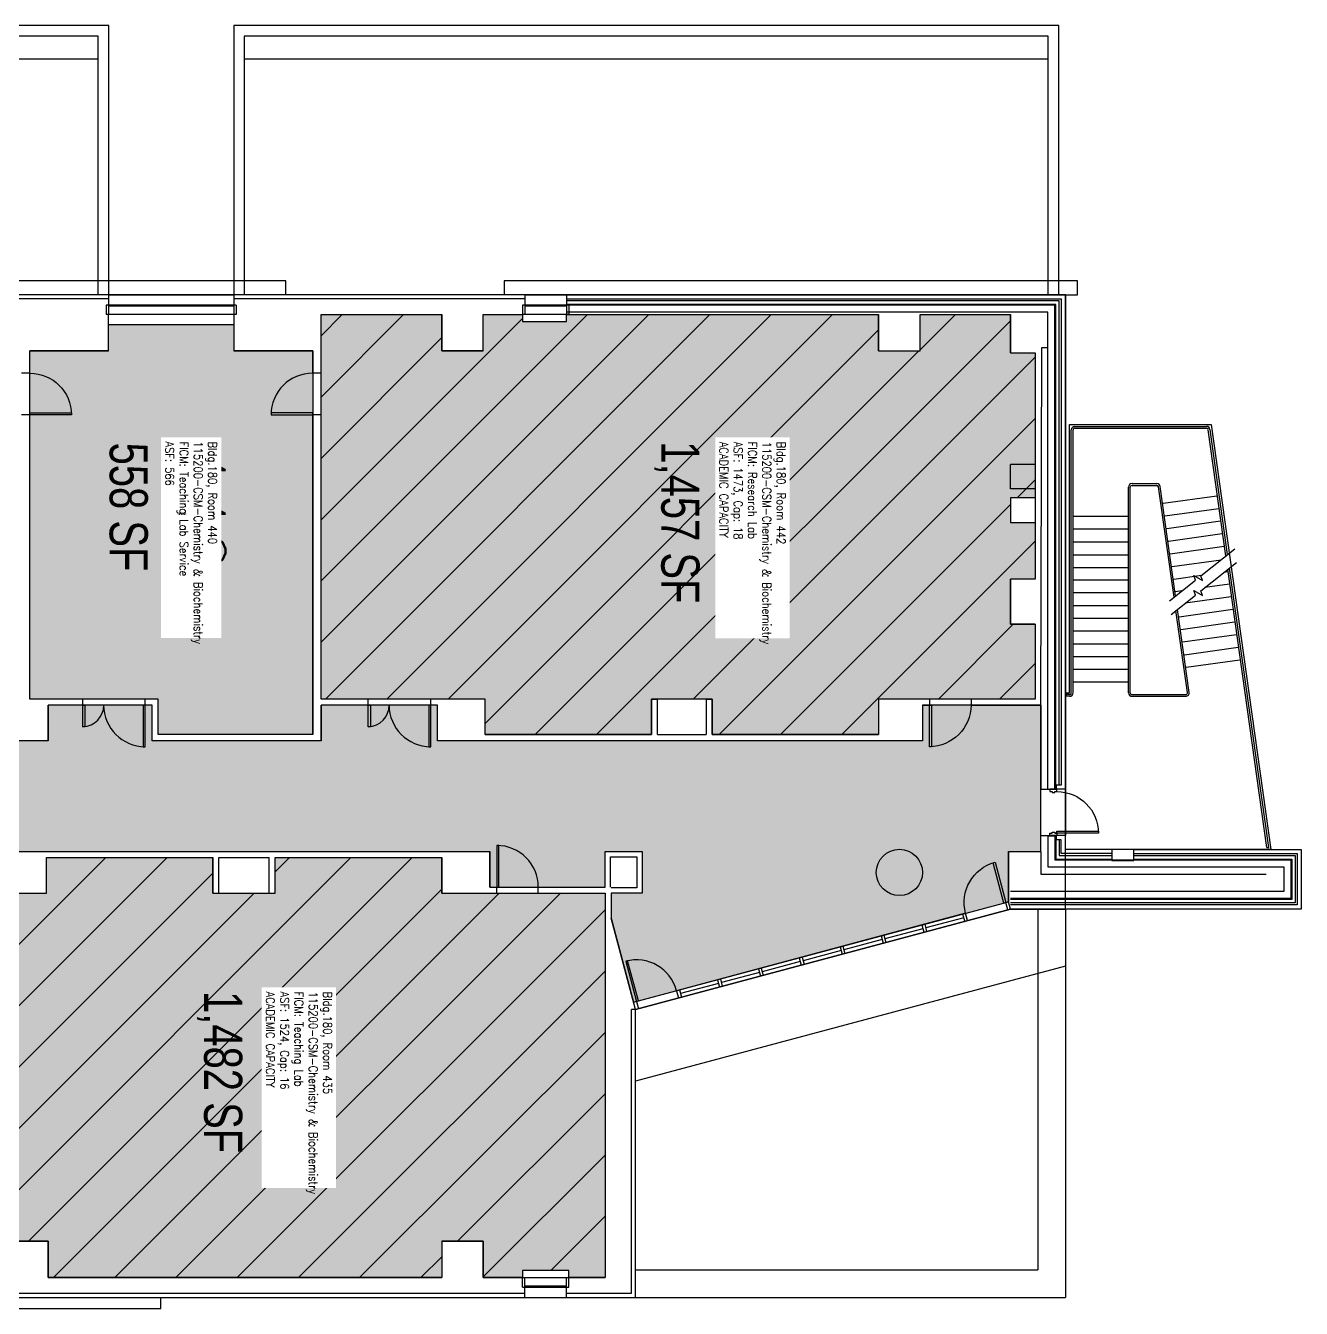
# Model space of a CAD drawing. Header units: inches. Extents: x 69211986 to 69217824, y 27675426 to 27678928.
# Drawn here: x 69216720 to 69217824, y 27677818 to 27678928 of the extents above; entities that cross this region are included whole.
import ezdxf
from ezdxf.enums import TextEntityAlignment as Align

# ---------------------------------------------------------------- set-up
doc = ezdxf.new("R2010")
doc.units = ezdxf.units.IN
doc.header["$LTSCALE"] = 0.25
doc.header["$MEASUREMENT"] = 0
doc.layers.get('0').update_dxf_attribs({"linetype": 'CONTINUOUS'})
for name, color, linetype in [('A-DOOR', 2, 'CONTINUOUS'), ('A-FLOR', 3, 'CONTINUOUS'), ('A-GLAZ', 1, 'CONTINUOUS'), ('A-IDEN-RNUM', 7, 'CONTINUOUS'), ('A-IDEN-SNUM', 4, 'CONTINUOUS'), ('A-IDEN-VNUM', 4, 'CONTINUOUS'), ('A-ROOF', 2, 'CONTINUOUS'), ('A-WALL', 5, 'CONTINUOUS'), ('AREA-ASSIGN', 7, 'CONTINUOUS'), ('AREA-GROSS', 1, 'CONTINUOUS'), ('AREA-OUTSIDE', 3, 'CONTINUOUS'), ('AREA-TEXT', 3, 'CONTINUOUS'), ('Rooms-Capacity', 4, 'CONTINUOUS'), ('Rooms-Category-Color', 7, 'CONTINUOUS'), ('Rooms-College-Color', 7, 'CONTINUOUS'), ('Rooms-Department-Color', 7, 'CONTINUOUS'), ('Rooms-Division-Color', 7, 'CONTINUOUS'), ('Rooms-Information', 7, 'CONTINUOUS')]:
    doc.layers.add(name, color=color, linetype=linetype)
doc.styles.add('CP_AREA', font='arial.ttf', dxfattribs={"height": 15})
doc.styles.add('CP_ROOMSNUMBER', font='arial.ttf', dxfattribs={"height": 1})
doc.styles.add('ROOMVNUMBER', font='simplex.shx', dxfattribs={"width": 0.85})
pattern_1 = [(45, (0, 0), (-26.516504294, 26.516504294), [])]

# ---------------------------------------------------------------- blocks, each defined once
blk = doc.blocks.new('Z08D36')
at = {"linetype": 'Continuous', "lineweight": -3}
blk.add_lwpolyline([(-18, 0), (-16.25, 0), (-16.25, 36), (-18, 36)], close=True, dxfattribs=at)
blk.add_arc((-18, 0), 36, 0, 90)

msp = doc.modelspace()

# ---------------------------------------------------------------- hatches: boundary and pattern name
at = {"layer": 'Rooms-Capacity'}
h = msp.add_hatch(dxfattribs=at)
h.set_pattern_fill('ANSI31', color=256, scale=300, style=0)
h.set_pattern_definition(pattern_1)
h.paths.add_polyline_path([(69217298.7, 27678345.3), (69217274.7, 27678345.3), (69217266.5, 27678345.3), (69217261.2, 27678345.3), (69217261.2, 27678314.6), (69217117.2, 27678314.6), (69217117.2, 27678345.3), (69216975.3, 27678345.3), (69216975.3, 27678678), (69217079.7, 27678678), (69217079.7, 27678646.5), (69217115.7, 27678646.5), (69217115.7, 27678678), (69217149.5, 27678678), (69217149.5, 27678672), (69217187.7, 27678672), (69217187.8, 27678678), (69217457.7, 27678678), (69217457.7, 27678646.5), (69217493.7, 27678646.5), (69217493.7, 27678678), (69217509.5, 27678678), (69217514.7, 27678678), (69217544.3, 27678678), (69217549.8, 27678678), (69217571.8, 27678678), (69217571.8, 27678645), (69217593.3, 27678645), (69217593.3, 27678519.5), (69217571.8, 27678519.5), (69217571.8, 27678498.1), (69217593.1, 27678498.1), (69217593.1, 27678449.1), (69217571.8, 27678449.1), (69217571.8, 27678410.1), (69217593.1, 27678410.1), (69217593.1, 27678345.3), (69217457.7, 27678345.3), (69217457.7, 27678314.6), (69217313.7, 27678314.6), (69217313.7, 27678345.3), (69217308.5, 27678345.3)])
h = msp.add_hatch(dxfattribs=at)
h.set_pattern_fill('ANSI31', color=256, scale=300, style=0)
h.set_pattern_definition(pattern_1)
h.paths.add_polyline_path([(69217189.8, 27677844.7), (69217189.8, 27677850.7), (69217149.5, 27677850.7), (69217149.5, 27677844.7), (69217115.7, 27677844.7), (69217115.7, 27677876.2), (69217079.7, 27677876.2), (69217079.7, 27677844.7), (69216739.2, 27677844.7), (69216739.2, 27677876.2), (69216700.2, 27677876.2), (69216700.2, 27677844.7), (69216598.3, 27677844.7), (69216598.3, 27678177.3), (69216737.7, 27678177.3), (69216737.7, 27678208.1), (69216881.7, 27678208.1), (69216881.7, 27678177.3), (69216887, 27678177.3), (69216896.7, 27678177.3), (69216920.7, 27678177.3), (69216930.5, 27678177.3), (69216935.7, 27678177.3), (69216935.7, 27678208.1), (69217079.7, 27678208.1), (69217079.7, 27678177.3), (69217221.1, 27678177.3), (69217221.1, 27678099.9), (69217221.1, 27677844.7)])
at = {"layer": 'Rooms-Category-Color', "true_color": 0xe3f498}
for points in [[(69217298.7, 27678345.3), (69217274.7, 27678345.3), (69217266.5, 27678345.3), (69217261.2, 27678345.3), (69217261.2, 27678314.6), (69217117.2, 27678314.6), (69217117.2, 27678345.3), (69216975.3, 27678345.3), (69216975.3, 27678678), (69217079.7, 27678678), (69217079.7, 27678646.5), (69217115.7, 27678646.5), (69217115.7, 27678678), (69217149.5, 27678678), (69217149.5, 27678672), (69217187.7, 27678672), (69217187.8, 27678678), (69217457.7, 27678678), (69217457.7, 27678646.5), (69217493.7, 27678646.5), (69217493.7, 27678678), (69217509.5, 27678678), (69217514.7, 27678678), (69217544.3, 27678678), (69217549.8, 27678678), (69217571.8, 27678678), (69217571.8, 27678645), (69217593.3, 27678645), (69217593.3, 27678519.5), (69217571.8, 27678519.5), (69217571.8, 27678498.1), (69217593.1, 27678498.1), (69217593.1, 27678449.1), (69217571.8, 27678449.1), (69217571.8, 27678410.1), (69217593.1, 27678410.1), (69217593.1, 27678345.3), (69217457.7, 27678345.3), (69217457.7, 27678314.6), (69217313.7, 27678314.6), (69217313.7, 27678345.3), (69217308.5, 27678345.3)], [(69216791.5, 27678669.3), (69216899.9, 27678669.3), (69216899.9, 27678646.5), (69216968.1, 27678646.5), (69216968.1, 27678314.6), (69216834.5, 27678314.6), (69216834.5, 27678345.3), (69216723.3, 27678345.3), (69216723.3, 27678646.5), (69216791.5, 27678646.5)], [(69217189.8, 27677844.7), (69217189.8, 27677850.7), (69217149.5, 27677850.7), (69217149.5, 27677844.7), (69217115.7, 27677844.7), (69217115.7, 27677876.2), (69217079.7, 27677876.2), (69217079.7, 27677844.7), (69216739.2, 27677844.7), (69216739.2, 27677876.2), (69216700.2, 27677876.2), (69216700.2, 27677844.7), (69216598.3, 27677844.7), (69216598.3, 27678177.3), (69216737.7, 27678177.3), (69216737.7, 27678208.1), (69216881.7, 27678208.1), (69216881.7, 27678177.3), (69216887, 27678177.3), (69216896.7, 27678177.3), (69216920.7, 27678177.3), (69216930.5, 27678177.3), (69216935.7, 27678177.3), (69216935.7, 27678208.1), (69217079.7, 27678208.1), (69217079.7, 27678177.3), (69217221.1, 27678177.3), (69217221.1, 27678099.9), (69217221.1, 27677844.7)]]:
    msp.add_hatch(color=61, dxfattribs=at).paths.add_polyline_path(points)
at = {"layer": 'Rooms-Category-Color', "true_color": 0xadadad}
msp.add_hatch(color=253, dxfattribs=at).paths.add_polyline_path([(69217598.1, 27678340.1), (69217495.7, 27678340.1), (69217495.7, 27678309.3), (69217076.2, 27678309.3), (69217076.2, 27678340.1), (69216975.3, 27678340.1), (69216975.3, 27678309.3), (69216829.2, 27678309.3), (69216829.2, 27678340.1), (69216739.2, 27678340.1), (69216739.2, 27678309.3), (69216700.2, 27678309.3), (69216700.2, 27678340.1), (69216612.2, 27678340.1), (69216612.2, 27678309.3), (69216180.3, 27678309.3), (69216180.3, 27678340.1), (69216092.3, 27678340.1), (69216092.3, 27678309.3), (69215676.7, 27678309.3), (69215676.7, 27678340.1), (69215603.7, 27678340.1), (69215603.7, 27678309.3), (69215315.7, 27678309.3), (69215315.7, 27678213.3), (69215351.7, 27678213.3), (69215351.7, 27678195.3), (69215401.3, 27678195.3), (69215401.3, 27678213.3), (69215462.9, 27678213.3), (69215603.7, 27678213.3), (69215603.7, 27678182.6), (69215666.5, 27678182.6), (69215666.5, 27678213.3), (69216125.1, 27678213.3), (69216125.1, 27678182.6), (69216212.1, 27678182.6), (69216212.1, 27678213.3), (69216501.1, 27678213.3), (69216501.1, 27678182.6), (69216696.2, 27678182.6), (69216696.2, 27678213.3), (69217121.3, 27678213.3), (69217121.3, 27678182.6), (69217221.1, 27678182.6), (69217221.1, 27678213.3), (69217253.1, 27678213.3), (69217253.1, 27678177.3), (69217226.3, 27678177.3), (69217226.3, 27678155.7), (69217245.8, 27678083), (69217570.2, 27678169.9), (69217570.2, 27678213.3), (69217598.1, 27678213.3), (69217598.1, 27678227.2)])
at = {"layer": 'Rooms-College-Color', "true_color": 0xffe090}
for points in [[(69217298.7, 27678345.3), (69217274.7, 27678345.3), (69217266.5, 27678345.3), (69217261.2, 27678345.3), (69217261.2, 27678314.6), (69217117.2, 27678314.6), (69217117.2, 27678345.3), (69216975.3, 27678345.3), (69216975.3, 27678678), (69217079.7, 27678678), (69217079.7, 27678646.5), (69217115.7, 27678646.5), (69217115.7, 27678678), (69217149.5, 27678678), (69217149.5, 27678672), (69217187.7, 27678672), (69217187.8, 27678678), (69217457.7, 27678678), (69217457.7, 27678646.5), (69217493.7, 27678646.5), (69217493.7, 27678678), (69217509.5, 27678678), (69217514.7, 27678678), (69217544.3, 27678678), (69217549.8, 27678678), (69217571.8, 27678678), (69217571.8, 27678645), (69217593.3, 27678645), (69217593.3, 27678519.5), (69217571.8, 27678519.5), (69217571.8, 27678498.1), (69217593.1, 27678498.1), (69217593.1, 27678449.1), (69217571.8, 27678449.1), (69217571.8, 27678410.1), (69217593.1, 27678410.1), (69217593.1, 27678345.3), (69217457.7, 27678345.3), (69217457.7, 27678314.6), (69217313.7, 27678314.6), (69217313.7, 27678345.3), (69217308.5, 27678345.3)], [(69216791.5, 27678669.3), (69216899.9, 27678669.3), (69216899.9, 27678646.5), (69216968.1, 27678646.5), (69216968.1, 27678314.6), (69216834.5, 27678314.6), (69216834.5, 27678345.3), (69216723.3, 27678345.3), (69216723.3, 27678646.5), (69216791.5, 27678646.5)], [(69217189.8, 27677844.7), (69217189.8, 27677850.7), (69217149.5, 27677850.7), (69217149.5, 27677844.7), (69217115.7, 27677844.7), (69217115.7, 27677876.2), (69217079.7, 27677876.2), (69217079.7, 27677844.7), (69216739.2, 27677844.7), (69216739.2, 27677876.2), (69216700.2, 27677876.2), (69216700.2, 27677844.7), (69216598.3, 27677844.7), (69216598.3, 27678177.3), (69216737.7, 27678177.3), (69216737.7, 27678208.1), (69216881.7, 27678208.1), (69216881.7, 27678177.3), (69216887, 27678177.3), (69216896.7, 27678177.3), (69216920.7, 27678177.3), (69216930.5, 27678177.3), (69216935.7, 27678177.3), (69216935.7, 27678208.1), (69217079.7, 27678208.1), (69217079.7, 27678177.3), (69217221.1, 27678177.3), (69217221.1, 27678099.9), (69217221.1, 27677844.7)]]:
    msp.add_hatch(color=41, dxfattribs=at).paths.add_polyline_path(points)
at = {"layer": 'Rooms-College-Color', "true_color": 0xadadad}
msp.add_hatch(color=253, dxfattribs=at).paths.add_polyline_path([(69217598.1, 27678340.1), (69217495.7, 27678340.1), (69217495.7, 27678309.3), (69217076.2, 27678309.3), (69217076.2, 27678340.1), (69216975.3, 27678340.1), (69216975.3, 27678309.3), (69216829.2, 27678309.3), (69216829.2, 27678340.1), (69216739.2, 27678340.1), (69216739.2, 27678309.3), (69216700.2, 27678309.3), (69216700.2, 27678340.1), (69216612.2, 27678340.1), (69216612.2, 27678309.3), (69216180.3, 27678309.3), (69216180.3, 27678340.1), (69216092.3, 27678340.1), (69216092.3, 27678309.3), (69215676.7, 27678309.3), (69215676.7, 27678340.1), (69215603.7, 27678340.1), (69215603.7, 27678309.3), (69215315.7, 27678309.3), (69215315.7, 27678213.3), (69215351.7, 27678213.3), (69215351.7, 27678195.3), (69215401.3, 27678195.3), (69215401.3, 27678213.3), (69215462.9, 27678213.3), (69215603.7, 27678213.3), (69215603.7, 27678182.6), (69215666.5, 27678182.6), (69215666.5, 27678213.3), (69216125.1, 27678213.3), (69216125.1, 27678182.6), (69216212.1, 27678182.6), (69216212.1, 27678213.3), (69216501.1, 27678213.3), (69216501.1, 27678182.6), (69216696.2, 27678182.6), (69216696.2, 27678213.3), (69217121.3, 27678213.3), (69217121.3, 27678182.6), (69217221.1, 27678182.6), (69217221.1, 27678213.3), (69217253.1, 27678213.3), (69217253.1, 27678177.3), (69217226.3, 27678177.3), (69217226.3, 27678155.7), (69217245.8, 27678083), (69217570.2, 27678169.9), (69217570.2, 27678213.3), (69217598.1, 27678213.3), (69217598.1, 27678227.2)])
at = {"layer": 'Rooms-Department-Color', "true_color": 0xffe090}
for points in [[(69217298.7, 27678345.3), (69217274.7, 27678345.3), (69217266.5, 27678345.3), (69217261.2, 27678345.3), (69217261.2, 27678314.6), (69217117.2, 27678314.6), (69217117.2, 27678345.3), (69216975.3, 27678345.3), (69216975.3, 27678678), (69217079.7, 27678678), (69217079.7, 27678646.5), (69217115.7, 27678646.5), (69217115.7, 27678678), (69217149.5, 27678678), (69217149.5, 27678672), (69217187.7, 27678672), (69217187.8, 27678678), (69217457.7, 27678678), (69217457.7, 27678646.5), (69217493.7, 27678646.5), (69217493.7, 27678678), (69217509.5, 27678678), (69217514.7, 27678678), (69217544.3, 27678678), (69217549.8, 27678678), (69217571.8, 27678678), (69217571.8, 27678645), (69217593.3, 27678645), (69217593.3, 27678519.5), (69217571.8, 27678519.5), (69217571.8, 27678498.1), (69217593.1, 27678498.1), (69217593.1, 27678449.1), (69217571.8, 27678449.1), (69217571.8, 27678410.1), (69217593.1, 27678410.1), (69217593.1, 27678345.3), (69217457.7, 27678345.3), (69217457.7, 27678314.6), (69217313.7, 27678314.6), (69217313.7, 27678345.3), (69217308.5, 27678345.3)], [(69216791.5, 27678669.3), (69216899.9, 27678669.3), (69216899.9, 27678646.5), (69216968.1, 27678646.5), (69216968.1, 27678314.6), (69216834.5, 27678314.6), (69216834.5, 27678345.3), (69216723.3, 27678345.3), (69216723.3, 27678646.5), (69216791.5, 27678646.5)], [(69217189.8, 27677844.7), (69217189.8, 27677850.7), (69217149.5, 27677850.7), (69217149.5, 27677844.7), (69217115.7, 27677844.7), (69217115.7, 27677876.2), (69217079.7, 27677876.2), (69217079.7, 27677844.7), (69216739.2, 27677844.7), (69216739.2, 27677876.2), (69216700.2, 27677876.2), (69216700.2, 27677844.7), (69216598.3, 27677844.7), (69216598.3, 27678177.3), (69216737.7, 27678177.3), (69216737.7, 27678208.1), (69216881.7, 27678208.1), (69216881.7, 27678177.3), (69216887, 27678177.3), (69216896.7, 27678177.3), (69216920.7, 27678177.3), (69216930.5, 27678177.3), (69216935.7, 27678177.3), (69216935.7, 27678208.1), (69217079.7, 27678208.1), (69217079.7, 27678177.3), (69217221.1, 27678177.3), (69217221.1, 27678099.9), (69217221.1, 27677844.7)]]:
    msp.add_hatch(color=41, dxfattribs=at).paths.add_polyline_path(points)
at = {"layer": 'Rooms-Department-Color', "true_color": 0xacacac}
msp.add_hatch(color=253, dxfattribs=at).paths.add_polyline_path([(69217598.1, 27678340.1), (69217495.7, 27678340.1), (69217495.7, 27678309.3), (69217076.2, 27678309.3), (69217076.2, 27678340.1), (69216975.3, 27678340.1), (69216975.3, 27678309.3), (69216829.2, 27678309.3), (69216829.2, 27678340.1), (69216739.2, 27678340.1), (69216739.2, 27678309.3), (69216700.2, 27678309.3), (69216700.2, 27678340.1), (69216612.2, 27678340.1), (69216612.2, 27678309.3), (69216180.3, 27678309.3), (69216180.3, 27678340.1), (69216092.3, 27678340.1), (69216092.3, 27678309.3), (69215676.7, 27678309.3), (69215676.7, 27678340.1), (69215603.7, 27678340.1), (69215603.7, 27678309.3), (69215315.7, 27678309.3), (69215315.7, 27678213.3), (69215351.7, 27678213.3), (69215351.7, 27678195.3), (69215401.3, 27678195.3), (69215401.3, 27678213.3), (69215462.9, 27678213.3), (69215603.7, 27678213.3), (69215603.7, 27678182.6), (69215666.5, 27678182.6), (69215666.5, 27678213.3), (69216125.1, 27678213.3), (69216125.1, 27678182.6), (69216212.1, 27678182.6), (69216212.1, 27678213.3), (69216501.1, 27678213.3), (69216501.1, 27678182.6), (69216696.2, 27678182.6), (69216696.2, 27678213.3), (69217121.3, 27678213.3), (69217121.3, 27678182.6), (69217221.1, 27678182.6), (69217221.1, 27678213.3), (69217253.1, 27678213.3), (69217253.1, 27678177.3), (69217226.3, 27678177.3), (69217226.3, 27678155.7), (69217245.8, 27678083), (69217570.2, 27678169.9), (69217570.2, 27678213.3), (69217598.1, 27678213.3), (69217598.1, 27678227.2)])
at = {"layer": 'Rooms-Division-Color', "true_color": 0xffe090}
for points in [[(69217298.7, 27678345.3), (69217274.7, 27678345.3), (69217266.5, 27678345.3), (69217261.2, 27678345.3), (69217261.2, 27678314.6), (69217117.2, 27678314.6), (69217117.2, 27678345.3), (69216975.3, 27678345.3), (69216975.3, 27678678), (69217079.7, 27678678), (69217079.7, 27678646.5), (69217115.7, 27678646.5), (69217115.7, 27678678), (69217149.5, 27678678), (69217149.5, 27678672), (69217187.7, 27678672), (69217187.8, 27678678), (69217457.7, 27678678), (69217457.7, 27678646.5), (69217493.7, 27678646.5), (69217493.7, 27678678), (69217509.5, 27678678), (69217514.7, 27678678), (69217544.3, 27678678), (69217549.8, 27678678), (69217571.8, 27678678), (69217571.8, 27678645), (69217593.3, 27678645), (69217593.3, 27678519.5), (69217571.8, 27678519.5), (69217571.8, 27678498.1), (69217593.1, 27678498.1), (69217593.1, 27678449.1), (69217571.8, 27678449.1), (69217571.8, 27678410.1), (69217593.1, 27678410.1), (69217593.1, 27678345.3), (69217457.7, 27678345.3), (69217457.7, 27678314.6), (69217313.7, 27678314.6), (69217313.7, 27678345.3), (69217308.5, 27678345.3)], [(69216791.5, 27678669.3), (69216899.9, 27678669.3), (69216899.9, 27678646.5), (69216968.1, 27678646.5), (69216968.1, 27678314.6), (69216834.5, 27678314.6), (69216834.5, 27678345.3), (69216723.3, 27678345.3), (69216723.3, 27678646.5), (69216791.5, 27678646.5)], [(69217189.8, 27677844.7), (69217189.8, 27677850.7), (69217149.5, 27677850.7), (69217149.5, 27677844.7), (69217115.7, 27677844.7), (69217115.7, 27677876.2), (69217079.7, 27677876.2), (69217079.7, 27677844.7), (69216739.2, 27677844.7), (69216739.2, 27677876.2), (69216700.2, 27677876.2), (69216700.2, 27677844.7), (69216598.3, 27677844.7), (69216598.3, 27678177.3), (69216737.7, 27678177.3), (69216737.7, 27678208.1), (69216881.7, 27678208.1), (69216881.7, 27678177.3), (69216887, 27678177.3), (69216896.7, 27678177.3), (69216920.7, 27678177.3), (69216930.5, 27678177.3), (69216935.7, 27678177.3), (69216935.7, 27678208.1), (69217079.7, 27678208.1), (69217079.7, 27678177.3), (69217221.1, 27678177.3), (69217221.1, 27678099.9), (69217221.1, 27677844.7)]]:
    msp.add_hatch(color=41, dxfattribs=at).paths.add_polyline_path(points)
at = {"layer": 'Rooms-Division-Color', "true_color": 0xadadad}
msp.add_hatch(color=253, dxfattribs=at).paths.add_polyline_path([(69217598.1, 27678340.1), (69217495.7, 27678340.1), (69217495.7, 27678309.3), (69217076.2, 27678309.3), (69217076.2, 27678340.1), (69216975.3, 27678340.1), (69216975.3, 27678309.3), (69216829.2, 27678309.3), (69216829.2, 27678340.1), (69216739.2, 27678340.1), (69216739.2, 27678309.3), (69216700.2, 27678309.3), (69216700.2, 27678340.1), (69216612.2, 27678340.1), (69216612.2, 27678309.3), (69216180.3, 27678309.3), (69216180.3, 27678340.1), (69216092.3, 27678340.1), (69216092.3, 27678309.3), (69215676.7, 27678309.3), (69215676.7, 27678340.1), (69215603.7, 27678340.1), (69215603.7, 27678309.3), (69215315.7, 27678309.3), (69215315.7, 27678213.3), (69215351.7, 27678213.3), (69215351.7, 27678195.3), (69215401.3, 27678195.3), (69215401.3, 27678213.3), (69215462.9, 27678213.3), (69215603.7, 27678213.3), (69215603.7, 27678182.6), (69215666.5, 27678182.6), (69215666.5, 27678213.3), (69216125.1, 27678213.3), (69216125.1, 27678182.6), (69216212.1, 27678182.6), (69216212.1, 27678213.3), (69216501.1, 27678213.3), (69216501.1, 27678182.6), (69216696.2, 27678182.6), (69216696.2, 27678213.3), (69217121.3, 27678213.3), (69217121.3, 27678182.6), (69217221.1, 27678182.6), (69217221.1, 27678213.3), (69217253.1, 27678213.3), (69217253.1, 27678177.3), (69217226.3, 27678177.3), (69217226.3, 27678155.7), (69217245.8, 27678083), (69217570.2, 27678169.9), (69217570.2, 27678213.3), (69217598.1, 27678213.3), (69217598.1, 27678227.2)])

# ---------------------------------------------------------------- linework, layer by layer
at = {"layer": 'A-DOOR'}
for points in [[(69216769.2, 27678340.1), (69216771, 27678340.1), (69216771, 27678321.3), (69216769.2, 27678321.3)], [(69217016.2, 27678340.1), (69217018, 27678340.1), (69217018, 27678321.3), (69217016.2, 27678321.3)], [(69217606, 27678267.2), (69217606, 27678265.2), (69217607.8, 27678265.2), (69217607.8, 27678264.5), (69217610.2, 27678264.5), (69217610.2, 27678265.2), (69217612, 27678265.2), (69217612, 27678267.2)], [(69217606, 27678227.2), (69217606, 27678229.2), (69217607.8, 27678229.2), (69217607.8, 27678230), (69217610.2, 27678230), (69217610.2, 27678229.2), (69217612, 27678229.2), (69217612, 27678227.2)]]:
    msp.add_lwpolyline(points, close=True, dxfattribs=at)
for centre in [(69216768.6, 27678340), (69217015.6, 27678340)]:
    msp.add_arc(centre, 18.7, 272.0067, 0.3315, dxfattribs=at)
at = {"layer": 'A-FLOR'}
for p, q in [((69217624.5, 27678350.7), (69217624.5, 27678578.2)), ((69217624.5, 27678350.7), (69217624.5, 27678578.2)), ((69217626, 27678350.7), (69217626, 27678578.2)), ((69217626, 27678350.7), (69217626, 27678578.2)), ((69217627.5, 27678581.2), (69217741.5, 27678581.2)), ((69217627.5, 27678579.7), (69217741.5, 27678579.7)), ((69217758.3, 27678469.3), (69217743, 27678578.4)), ((69217759.7, 27678470.4), (69217744.5, 27678578.6)), ((69217674, 27678350.7), (69217674, 27678528.7)), ((69217675.5, 27678350.7), (69217675.5, 27678528.7)), ((69217677, 27678531.7), (69217698.5, 27678531.7, 0)), ((69217677, 27678530.2), (69217698.5, 27678530.2, 0)), ((69217713.4, 27678433.4), (69217699.9, 27678528.9)), ((69217714.7, 27678434.5), (69217701.4, 27678529.1)), ((69217750.5, 27678520.9), (69217704, 27678514.4)), ((69217752.1, 27678510), (69217705.5, 27678503.5)), ((69217673.5, 27678503.2), (69217626.5, 27678503.2)), ((69217753.6, 27678499.2), (69217707.1, 27678492.6)), ((69217673.5, 27678492.2), (69217626.5, 27678492.2)), ((69217755.1, 27678488.3), (69217708.6, 27678481.7)), ((69217673.5, 27678481.2), (69217626.5, 27678481.2)), ((69217756.7, 27678477.4), (69217710.1, 27678470.8)), ((69217626.5, 27678470.2), (69217673.5, 27678470.2)), ((69217711.7, 27678459.9), (69217754.1, 27678465.9)), ((69217626.5, 27678459.2), (69217673.5, 27678459.2)), ((69217756.9, 27678455.2), (69217759.7, 27678455.6)), ((69217793.8, 27678216.8), (69217760, 27678457.6)), ((69217795.3, 27678217), (69217761.3, 27678458.7)), ((69217673.5, 27678448.2), (69217626.5, 27678448.2)), ((69217713.2, 27678449), (69217737.1, 27678452.4)), ((69217761.3, 27678444.7), (69217740, 27678441.7)), ((69217673.5, 27678437.2), (69217626.5, 27678437.2)), ((69217720.2, 27678438.9), (69217714.7, 27678438.1)), ((69217762.8, 27678433.8), (69217723.1, 27678428.2)), ((69217626.5, 27678426.3), (69217673.5, 27678426.3)), ((69217725, 27678350.9), (69217715, 27678421.8)), ((69217726.4, 27678351.1), (69217716.4, 27678422.8)), ((69217717.8, 27678416.5), (69217764.3, 27678423)), ((69217626.5, 27678415.3), (69217673.5, 27678415.3)), ((69217719.3, 27678405.6), (69217765.8, 27678412.1)), ((69217626.5, 27678404.3), (69217673.5, 27678404.3)), ((69217720.8, 27678394.7), (69217767.4, 27678401.2)), ((69217626.5, 27678393.2), (69217673.5, 27678393.2)), ((69217722.4, 27678383.7), (69217768.9, 27678390.2)), ((69217626.5, 27678382.2), (69217673.5, 27678382.2)), ((69217723.9, 27678372.8), (69217770.4, 27678379.3)), ((69217626.5, 27678371.2), (69217673.5, 27678371.2)), ((69217626.5, 27678360.2), (69217673.5, 27678360.2)), ((69217623, 27678349.2), (69217620, 27678349.2)), ((69217620, 27678349.2), (69217620, 27678347.7)), ((69217623, 27678347.7), (69217620, 27678347.7)), ((69217677, 27678349.2), (69217723.5, 27678349.2)), ((69217677, 27678347.7), (69217723.5, 27678347.7)), ((69217793.8, 27678216.8), (69217795.3, 27678217)), ((69217619.5, 27678114.2), (69217247.5, 27678014.6)), ((69216836.7, 27677818.1), (69216836.7, 27677827.5)), ((69216494.7, 27677818.1), (69216836.7, 27677818.1))]:
    msp.add_line(p, q, dxfattribs=at)
for points in [[(69216944.8, 27678695.2), (69216944.8, 27678707.2), (69216387.7, 27678707.2), (69216387.7, 27678695.2)], [(69217617.8, 27678695.2), (69217629.8, 27678695.2), (69217629.8, 27678707.2), (69217133.7, 27678707.2), (69217133.7, 27678695.2)], [(69217709.4, 27678430.3), (69217731.8, 27678448.2), (69217730.4, 27678452.3), (69217737.9, 27678447.8), (69217736.5, 27678451.9), (69217765.9, 27678475.3)], [(69217711, 27678418.6), (69217731.8, 27678435.2), (69217730.4, 27678439.3), (69217737.9, 27678434.8), (69217736.5, 27678438.9), (69217767.5, 27678463.6)]]:
    msp.add_lwpolyline(points, dxfattribs=at)
for centre, radius, start, end in [((69217627.5, 27678578.2), 3, 90, 180.0002), ((69217627.5, 27678578.2), 1.5, 90, 180.0002), ((69217741.5, 27678578.2), 3, 8, 90), ((69217741.5, 27678578.2), 1.5, 8, 90), ((69217677, 27678528.7), 3, 90, 179.9998), ((69217677, 27678528.7), 1.5, 90, 179.9998), ((69217698.5, 27678528.7, 0), 3, 8, 90), ((69217698.5, 27678528.7, 0), 1.5, 8, 90), ((69217623, 27678350.7), 1.5, 270, 0.0002), ((69217623, 27678350.7), 3, 270, 0.0002), ((69217677, 27678350.7), 3, 179.9997, 270), ((69217677, 27678350.7), 1.5, 179.9997, 270), ((69217723.5, 27678350.7, 0), 3, 270, 8), ((69217723.5, 27678350.7, 0), 1.5, 270, 8)]:
    msp.add_arc(centre, radius, start, end, dxfattribs=at)
at = {"layer": 'A-GLAZ'}
for p, q in [((69216791.5, 27678695.2), (69216899.8, 27678695.2)), ((69217097.7, 27678695.2), (69217061.7, 27678695.2)), ((69217151.5, 27678695.2), (69217187.8, 27678695.2)), ((69216901.8, 27678678), (69216789.5, 27678678)), ((69216899.8, 27678686.2), (69216791.5, 27678686.2)), ((69216791.5, 27678686.2), (69216791.5, 27678678)), ((69216899.8, 27678685.2), (69216791.5, 27678685.2)), ((69216899.8, 27678686.2), (69216899.8, 27678678)), ((69217189.8, 27678678), (69217149.5, 27678678)), ((69217187.8, 27678686.2), (69217151.5, 27678686.2)), ((69217151.5, 27678686.2), (69217151.5, 27678678)), ((69217187.8, 27678685.2), (69217151.5, 27678685.2)), ((69217187.8, 27678686.2), (69217187.8, 27678678)), ((69217619.5, 27678267.2), (69217619.5, 27678227.2)), ((69217610.3, 27678226.6), (69217604.3, 27678226.6)), ((69217570.2, 27678169.9), (69217567.8, 27678169.2)), ((69217569.5, 27678162.9), (69217567.8, 27678169.2)), ((69217571.9, 27678163.6), (69217570.2, 27678169.9)), ((69217571.9, 27678163.6), (69217247.5, 27678076.7)), ((69217533, 27678159.9), (69217283, 27678092.9)), ((69217531.5, 27678156.1), (69217498.5, 27678147.3)), ((69217532.3, 27678153), (69217530.6, 27678159.3)), ((69217534.7, 27678153.6), (69217533, 27678159.9)), ((69217496.1, 27678146.6), (69217463.1, 27678137.8)), ((69217495.2, 27678149.8), (69217496.9, 27678143.5)), ((69217497.7, 27678150.4), (69217499.3, 27678144.1)), ((69217460.7, 27678137.2), (69217427.8, 27678128.3)), ((69217459.9, 27678140.3), (69217461.6, 27678134)), ((69217462.3, 27678141), (69217464, 27678134.7)), ((69217391.6, 27678122), (69217393.2, 27678115.7)), ((69217425.4, 27678127.7), (69217392.4, 27678118.9)), ((69217424.5, 27678130.8), (69217426.2, 27678124.5)), ((69217426.9, 27678131.5), (69217428.6, 27678125.2)), ((69217353.8, 27678111.9), (69217355.5, 27678105.6)), ((69217356.2, 27678112.5), (69217357.9, 27678106.2)), ((69217390, 27678118.2), (69217357, 27678109.4)), ((69217389.1, 27678121.3), (69217390.8, 27678115.1)), ((69217319.2, 27678099.3), (69217286.3, 27678090.4)), ((69217318.4, 27678102.4), (69217320.1, 27678096.1)), ((69217320.8, 27678103), (69217322.5, 27678096.8)), ((69217354.6, 27678108.7), (69217321.7, 27678099.9)), ((69217283, 27678092.9), (69217284.7, 27678086.6)), ((69217285.4, 27678093.6), (69217287.1, 27678087.3)), ((69217248.3, 27678083.6), (69217245.8, 27678083)), ((69217248.3, 27678083.6), (69217249.9, 27678077.3)), ((69217247.5, 27678076.7), (69217243.9, 27678076.7)), ((69217149.5, 27677844.7), (69217189.8, 27677844.7)), ((69217151.5, 27677836.5), (69217151.5, 27677844.7)), ((69217187.8, 27677836.5), (69217187.8, 27677844.7)), ((69217151.5, 27677837.5), (69217187.8, 27677837.5)), ((69217151.5, 27677836.5), (69217187.8, 27677836.5))]:
    msp.add_line(p, q, dxfattribs=at)
for points in [[(69217614.1, 27678270.8), (69217614.1, 27678689.8), (69217187.8, 27678689.8)], [(69217611.1, 27678267.2), (69217611.1, 27678686.8), (69217187.8, 27678686.8)], [(69217610.3, 27678267.2), (69217610.3, 27678686.1), (69217187.8, 27678686.1)], [(69217604.3, 27678267.2), (69217604.3, 27678680.1), (69217187.8, 27678680.1)], [(69217598.1, 27678340.1), (69217599.1, 27678649.6), (69217604.3, 27678649.6)], [(69217604.3, 27678226.6), (69217604.3, 27678200.1), (69217808.4, 27678200.1), (69217808.4, 27678178.7), (69217571.9, 27678178.7)], [(69217610.3, 27678226.6), (69217610.3, 27678206.1), (69217814.4, 27678206.1), (69217814.4, 27678172.7), (69217571.9, 27678172.7)], [(69217598.1, 27678213.3), (69217598.1, 27678193.8), (69217793.2, 27678193.8)], [(69217225.7, 27678182.6), (69217225.7, 27678208.7), (69217248.5, 27678208.7), (69217248.5, 27678182), (69217226.3, 27678182)], [(69217678.5, 27678209.8), (69217818.2, 27678209.8), (69217818.2, 27678169), (69217571.9, 27678169)], [(69217678.5, 27678206.8), (69217815.2, 27678206.8), (69217815.2, 27678172), (69217571.9, 27678172)]]:
    msp.add_lwpolyline(points, dxfattribs=at)
at = {"layer": 'A-ROOF'}
for p, q in [((69216791.6, 27678928), (69216080.8, 27678928)), ((69216791.6, 27678695.2), (69216791.6, 27678928)), ((69216782.6, 27678919), (69216089.8, 27678919)), ((69216782.6, 27678695.2), (69216782.6, 27678919)), ((69217604.6, 27678919), (69216908.8, 27678919)), ((69216908.8, 27678919), (69216908.8, 27678695.2)), ((69217604.6, 27678695.2), (69217604.6, 27678919)), ((69216782.6, 27678899), (69216089.8, 27678899)), ((69217604.6, 27678899), (69216908.8, 27678899)), ((69217595.5, 27678163.6), (69217595.5, 27677851.5)), ((69217619.5, 27678163.6), (69217619.5, 27677827.5)), ((69217247.5, 27677851.5), (69217595.5, 27677851.5)), ((69217247.5, 27677827.5), (69217619.5, 27677827.5))]:
    msp.add_line(p, q, dxfattribs=at)
msp.add_lwpolyline([(69217613.7, 27678695.2), (69217613.7, 27678928), (69216899.8, 27678928), (69216899.8, 27678695.2)], dxfattribs=at)
at = {"layer": 'A-WALL'}
for p, q in [((69216791.5, 27678695.2), (69216227.5, 27678695.2)), ((69216791.5, 27678691.6), (69216227.5, 27678691.6)), ((69216791.5, 27678695.2), (69216791.5, 27678686.2)), ((69217151.5, 27678695.2), (69216899.8, 27678695.2)), ((69216899.8, 27678695.2), (69216899.8, 27678686.2)), ((69217151.5, 27678691.6), (69216899.8, 27678691.6)), ((69217151.5, 27678695.2), (69217151.5, 27678686.2)), ((69217187.8, 27678695.2), (69217187.8, 27678686.2)), ((69216791.5, 27678686.2), (69216789.5, 27678686.2)), ((69216789.5, 27678686.2), (69216789.5, 27678678)), ((69216791.5, 27678678), (69216789.5, 27678678)), ((69216791.5, 27678646.5), (69216791.5, 27678678)), ((69216901.8, 27678686.2), (69216899.8, 27678686.2)), ((69216899.8, 27678678), (69216899.8, 27678646.5)), ((69216901.8, 27678678), (69216899.8, 27678678)), ((69216901.8, 27678686.2), (69216901.8, 27678678)), ((69216975.3, 27678627.3), (69216975.3, 27678678)), ((69216975.3, 27678678), (69217079.7, 27678678)), ((69217079.7, 27678646.5), (69217079.7, 27678678)), ((69217115.7, 27678646.5), (69217115.7, 27678678)), ((69217115.7, 27678678), (69217149.5, 27678678)), ((69217151.5, 27678686.2), (69217149.5, 27678686.2)), ((69217149.5, 27678686.2), (69217149.5, 27678678)), ((69217189.8, 27678686.2), (69217187.8, 27678686.2)), ((69217189.8, 27678686.2), (69217189.8, 27678678)), ((69217189.8, 27678678), (69217457.7, 27678678)), ((69217457.7, 27678646.5), (69217457.7, 27678678)), ((69217493.7, 27678646.5), (69217493.7, 27678678)), ((69217493.7, 27678678), (69217549.8, 27678678)), ((69217549.8, 27678678), (69217571.8, 27678678)), ((69217571.8, 27678645), (69217571.8, 27678678)), ((69216723.3, 27678627.3), (69216723.3, 27678646.5)), ((69216791.5, 27678646.5), (69216723.3, 27678646.5)), ((69216968.1, 27678646.5), (69216899.8, 27678646.5)), ((69216968.1, 27678627.3), (69216968.1, 27678646.5)), ((69217115.7, 27678646.5), (69217079.7, 27678646.5)), ((69217457.7, 27678646.5), (69217493.7, 27678646.5)), ((69217571.8, 27678645), (69217593.1, 27678645)), ((69217593.1, 27678645), (69217593.1, 27678548.4)), ((69216723.3, 27678627.3), (69216716.1, 27678627.3)), ((69216975.3, 27678627.3), (69216968.1, 27678627.3)), ((69216723.3, 27678591.3), (69216716.1, 27678591.3)), ((69216723.3, 27678345.3), (69216723.3, 27678591.3)), ((69216968.1, 27678314.6), (69216968.1, 27678591.3)), ((69216975.3, 27678591.3), (69216968.1, 27678591.3)), ((69216975.3, 27678345.3), (69216975.3, 27678591.3)), ((69217571.8, 27678527.1), (69217571.8, 27678548.4)), ((69217593.1, 27678548.4), (69217571.8, 27678548.4)), ((69217593.1, 27678527.1), (69217571.8, 27678527.1)), ((69217593.1, 27678527.1), (69217593.1, 27678449.1)), ((69217571.8, 27678410.1), (69217571.8, 27678449.1)), ((69217593.1, 27678449.1), (69217571.8, 27678449.1)), ((69217593.1, 27678410.1), (69217571.8, 27678410.1)), ((69217593.1, 27678410.1), (69217593.1, 27678345.3)), ((69216769.2, 27678345.3), (69216723.3, 27678345.3)), ((69216769.2, 27678340.1), (69216769.2, 27678345.3)), ((69216834.5, 27678345.3), (69216823.2, 27678345.3)), ((69216823.2, 27678340.1), (69216823.2, 27678345.3)), ((69216834.5, 27678314.6), (69216834.5, 27678345.3)), ((69217016.2, 27678345.3), (69216975.3, 27678345.3)), ((69217016.2, 27678340.1), (69217016.2, 27678345.3)), ((69217117.2, 27678345.3), (69217070.2, 27678345.3)), ((69217070.2, 27678340.1), (69217070.2, 27678345.3)), ((69217117.2, 27678314.6), (69217117.2, 27678345.3)), ((69217261.2, 27678345.3), (69217266.5, 27678345.3)), ((69217261.2, 27678314.6), (69217261.2, 27678345.3)), ((69217266.5, 27678314.6), (69217266.5, 27678345.3)), ((69217308.5, 27678345.3), (69217308.5, 27678314.6)), ((69217308.5, 27678345.3), (69217313.7, 27678345.3)), ((69217313.7, 27678345.3), (69217313.7, 27678314.6)), ((69217457.7, 27678345.3), (69217457.7, 27678314.6)), ((69217501.7, 27678345.3), (69217457.7, 27678345.3)), ((69217501.7, 27678345.3), (69217501.7, 27678340.1)), ((69217537.7, 27678345.3), (69217537.7, 27678340.1)), ((69217593.1, 27678345.3), (69217537.7, 27678345.3)), ((69216769.2, 27678340.1), (69216739.2, 27678340.1)), ((69216739.2, 27678309.3), (69216739.2, 27678340.1)), ((69216829.2, 27678340.1), (69216823.2, 27678340.1)), ((69216829.2, 27678309.3), (69216829.2, 27678340.1)), ((69216975.3, 27678309.3), (69216975.3, 27678340.1)), ((69217016.2, 27678340.1), (69216975.3, 27678340.1)), ((69217076.2, 27678340.1), (69217070.2, 27678340.1)), ((69217076.2, 27678309.3), (69217076.2, 27678340.1)), ((69217495.7, 27678340.1), (69217495.7, 27678309.3)), ((69217495.7, 27678340.1), (69217501.7, 27678340.1)), ((69217537.7, 27678340.1), (69217598.1, 27678340.1)), ((69217598.1, 27678340.1), (69217598.1, 27678267.2)), ((69216968.1, 27678314.6), (69216834.5, 27678314.6)), ((69217117.2, 27678314.6), (69217261.2, 27678314.6)), ((69217266.5, 27678314.6), (69217308.5, 27678314.6)), ((69217313.7, 27678314.6), (69217457.7, 27678314.6)), ((69216739.2, 27678309.3), (69216700.2, 27678309.3)), ((69216975.3, 27678309.3), (69216829.2, 27678309.3)), ((69217495.7, 27678309.3), (69217076.2, 27678309.3)), ((69217598.1, 27678267.2), (69217611.5, 27678267.2)), ((69217611.5, 27678270.8), (69217611.5, 27678267.2)), ((69217611.5, 27678227.2), (69217611.5, 27678223.6)), ((69216696.2, 27678213.3), (69217121.3, 27678213.3)), ((69217121.3, 27678182.6), (69217121.3, 27678213.3)), ((69217570.2, 27678213.3), (69217598.1, 27678213.3)), ((69217570.2, 27678213.3), (69217570.2, 27678169.9)), ((69216737.7, 27678177.3), (69216737.7, 27678208.1)), ((69216737.7, 27678208.1), (69216881.7, 27678208.1)), ((69216881.7, 27678177.3), (69216881.7, 27678208.1)), ((69216887, 27678177.3), (69216887, 27678208.1)), ((69216887, 27678208.1), (69216930.5, 27678208.1)), ((69216930.5, 27678177.3), (69216930.5, 27678208.1)), ((69216935.7, 27678177.3), (69216935.7, 27678208.1)), ((69216935.7, 27678208.1), (69217079.7, 27678208.1)), ((69217079.7, 27678177.3), (69217079.7, 27678208.1)), ((69216690.2, 27678177.3), (69216737.7, 27678177.3)), ((69216881.7, 27678177.3), (69216887, 27678177.3)), ((69216930.5, 27678177.3), (69216935.7, 27678177.3)), ((69217079.7, 27678177.3), (69217127.3, 27678177.3)), ((69217121.3, 27678182.6), (69217127.3, 27678182.6)), ((69217127.3, 27678177.3), (69217127.3, 27678182.6)), ((69217163.3, 27678177.3), (69217163.3, 27678182.6)), ((69217163.3, 27678182.6), (69217221.1, 27678182.6)), ((69217163.3, 27678177.3), (69217221.1, 27678177.3)), ((69217221.1, 27678177.3), (69217221.1, 27677844.7)), ((69217226.3, 27678177.3), (69217226.3, 27678155.7)), ((69217247.5, 27678076.7), (69217226.3, 27678155.7)), ((69217243.9, 27677831.1), (69217243.9, 27678076.7)), ((69217247.5, 27677827.5), (69217247.5, 27678076.7)), ((69216700.2, 27677876.2), (69216739.2, 27677876.2)), ((69216739.2, 27677876.2), (69216739.2, 27677844.7)), ((69217079.7, 27677876.2), (69217079.7, 27677844.7)), ((69217079.7, 27677876.2), (69217115.7, 27677876.2)), ((69217115.7, 27677876.2), (69217115.7, 27677844.7)), ((69216739.2, 27677844.7), (69217079.7, 27677844.7)), ((69217115.7, 27677844.7), (69217149.5, 27677844.7)), ((69217149.5, 27677836.5), (69217149.5, 27677844.7)), ((69217189.8, 27677844.7), (69217221.1, 27677844.7)), ((69217189.8, 27677836.5), (69217189.8, 27677844.7)), ((69217149.5, 27677836.5), (69217151.5, 27677836.5)), ((69217151.5, 27677827.5), (69217151.5, 27677836.5)), ((69217187.8, 27677836.5), (69217189.8, 27677836.5)), ((69217187.8, 27677827.5), (69217187.8, 27677836.5)), ((69216539.8, 27677831.1), (69217151.5, 27677831.1)), ((69216539.8, 27677827.5), (69217151.5, 27677827.5)), ((69217187.8, 27677831.1), (69217243.9, 27677831.1)), ((69217187.8, 27677827.5), (69217247.5, 27677827.5))]:
    msp.add_line(p, q, dxfattribs=at)
for points in [[(69217187.8, 27678695.2), (69217619.5, 27678695.2), (69217619.5, 27678267.2), (69217611.5, 27678267.2)], [(69217187.8, 27678691.6), (69217615.8, 27678691.6), (69217615.8, 27678270.8), (69217611.5, 27678270.8)], [(69217598.1, 27678213.3), (69217598.1, 27678227.2), (69217611.5, 27678227.2)], [(69217611.1, 27678226.6), (69217611.1, 27678206.8), (69217659.5, 27678206.8)], [(69217659.5, 27678215.2), (69217619.5, 27678215.2), (69217619.5, 27678227.2), (69217611.5, 27678227.2)], [(69217659.5, 27678211.6), (69217615.8, 27678211.6), (69217615.8, 27678223.6), (69217611.5, 27678223.6)], [(69217614.1, 27678223.6), (69217614.1, 27678209.8), (69217659.5, 27678209.8)], [(69217221.1, 27678182.6), (69217221.1, 27678213.3), (69217253.1, 27678213.3), (69217253.1, 27678177.3), (69217226.3, 27678177.3)], [(69217678.5, 27678215.2), (69217823.5, 27678215.2), (69217823.5, 27678163.6), (69217571.9, 27678163.6)], [(69217678.5, 27678211.6), (69217819.9, 27678211.6), (69217819.9, 27678167.2), (69217571.9, 27678167.2)], [(69217659.5, 27678215.2), (69217659.5, 27678205.7), (69217678.5, 27678205.7), (69217678.5, 27678215.2)]]:
    msp.add_lwpolyline(points, dxfattribs=at)
msp.add_circle((69217475.7, 27678195.3), 20, dxfattribs=at)
at = {"layer": 'AREA-ASSIGN'}
for points in [[(69217298.7, 27678345.3), (69217274.7, 27678345.3), (69217266.5, 27678345.3), (69217261.2, 27678345.3), (69217261.2, 27678314.6), (69217117.2, 27678314.6), (69217117.2, 27678345.3), (69216975.3, 27678345.3), (69216975.3, 27678678), (69217079.7, 27678678), (69217079.7, 27678646.5), (69217115.7, 27678646.5), (69217115.7, 27678678), (69217149.5, 27678678), (69217149.5, 27678672), (69217187.7, 27678672), (69217187.8, 27678678), (69217457.7, 27678678), (69217457.7, 27678646.5), (69217493.7, 27678646.5), (69217493.7, 27678678), (69217509.5, 27678678), (69217514.7, 27678678), (69217544.3, 27678678), (69217549.8, 27678678), (69217571.8, 27678678), (69217571.8, 27678645), (69217593.3, 27678645), (69217593.3, 27678519.5), (69217571.8, 27678519.5), (69217571.8, 27678498.1), (69217593.1, 27678498.1), (69217593.1, 27678449.1), (69217571.8, 27678449.1), (69217571.8, 27678410.1), (69217593.1, 27678410.1), (69217593.1, 27678345.3), (69217457.7, 27678345.3), (69217457.7, 27678314.6), (69217313.7, 27678314.6), (69217313.7, 27678345.3), (69217308.5, 27678345.3), (69217298.7, 27678345.3)], [(69216791.5, 27678669.3), (69216899.9, 27678669.3), (69216899.9, 27678646.5), (69216968.1, 27678646.5), (69216968.1, 27678314.6), (69216834.5, 27678314.6), (69216834.5, 27678345.3), (69216723.3, 27678345.3), (69216723.3, 27678646.5), (69216791.5, 27678646.5), (69216791.5, 27678669.3)]]:
    msp.add_lwpolyline(points, close=True, dxfattribs=at)
for points in [[(69216696.2, 27678213.3), (69217121.3, 27678213.3), (69217121.3, 27678182.6), (69217221.1, 27678182.6), (69217221.1, 27678213.3), (69217253.1, 27678213.3), (69217253.1, 27678177.3), (69217226.3, 27678177.3), (69217226.3, 27678155.7), (69217245.8, 27678083), (69217570.2, 27678169.9), (69217570.2, 27678213.3), (69217598.1, 27678213.3), (69217598.1, 27678227.2), (69217598.1, 27678340.1), (69217495.7, 27678340.1), (69217495.7, 27678309.3), (69217076.2, 27678309.3), (69217076.2, 27678340.1), (69216975.3, 27678340.1), (69216975.3, 27678309.3), (69216829.2, 27678309.3), (69216829.2, 27678340.1), (69216739.2, 27678340.1), (69216739.2, 27678309.3), (69216700.2, 27678309.3)], [(69216598.3, 27678177.3), (69216737.7, 27678177.3), (69216737.7, 27678208.1), (69216881.7, 27678208.1), (69216881.7, 27678177.3), (69216887, 27678177.3), (69216896.7, 27678177.3), (69216920.7, 27678177.3), (69216930.5, 27678177.3), (69216935.7, 27678177.3), (69216935.7, 27678208.1), (69217079.7, 27678208.1), (69217079.7, 27678177.3), (69217221.1, 27678177.3), (69217221.1, 27678099.9), (69217221.1, 27678099.9), (69217221.1, 27678099.9), (69217221.1, 27678099.9), (69217221.1, 27677844.7), (69217189.8, 27677844.7), (69217189.8, 27677844.7), (69217189.8, 27677850.7), (69217149.5, 27677850.7), (69217149.5, 27677844.7), (69217115.7, 27677844.7), (69217115.7, 27677876.2), (69217079.7, 27677876.2), (69217079.7, 27677844.7), (69216739.2, 27677844.7), (69216739.2, 27677876.2), (69216700.2, 27677876.2)]]:
    msp.add_lwpolyline(points, dxfattribs=at)
at = {"layer": 'AREA-GROSS'}
msp.add_lwpolyline([(69215675.4, 27677827.5), (69217247.5, 27677827.5), (69217247.5, 27678076.7), (69217571.9, 27678163.6), (69217619.5, 27678163.6), (69217619.5, 27678695.2), (69216227.5, 27678695.2), (69216227.5, 27678707.2), (69215702.3, 27678707.2)], dxfattribs=at)
at = {"layer": 'AREA-OUTSIDE'}
msp.add_lwpolyline([(69217623, 27678350.8), (69217623, 27678582.8), (69217745.5, 27678582.8), (69217797.1, 27678215.2), (69217619.5, 27678215.2), (69217619.5, 27678350.8), (69217623, 27678350.8)], dxfattribs=at)

# ---------------------------------------------------------------- block references
at = {"layer": 'A-DOOR', "xscale": -1}
for p, rotation in [((69216723.3, 27678609.3), 270), ((69217519.7, 27678340.1), 180), ((69217612, 27678247.2), 269.9999510680979), ((69217550.4, 27678164.6), 14.99995106808558)]:
    msp.add_blockref('Z08D36', p, dxfattribs=dict(at, rotation=rotation))
at = {"layer": 'A-DOOR'}
for p, rotation in [((69216968.1, 27678609.3), 90), ((69216805.2, 27678340.1), 180), ((69217052.2, 27678340.1), 180), ((69217265.6, 27678088.3), 15.00004893191636)]:
    msp.add_blockref('Z08D36', p, dxfattribs=dict(at, rotation=rotation))
msp.add_blockref('Z08D36', (69217145.3, 27678182.6), dxfattribs=at)

# ---------------------------------------------------------------- texts
at = {"layer": 'A-IDEN-RNUM', "style": 'CP_ROOMSNUMBER'}
for s, p in [('0440-00', (69216855, 27678505.2)), ('0442-00', (69217334.5, 27678505)), ('0435-00', (69216942.1, 27678029.2))]:
    msp.add_text(s, height=1, dxfattribs=at).set_placement(p, align=Align.MIDDLE)
at = {"layer": 'A-IDEN-SNUM', "style": 'CP_ROOMSNUMBER'}
for s, p in [('1800044000', (69216855, 27678505.2)), ('1800044200', (69217334.5, 27678505)), ('1800043500', (69216942.1, 27678029.2))]:
    msp.add_text(s, height=1, dxfattribs=at).set_placement(p, align=Align.MIDDLE)
at = {"layer": 'A-IDEN-VNUM', "style": 'ROOMVNUMBER', "width": 0.85}
for s, p in [('440', (69216866.6, 27678511.3)), ('442', (69217346.1, 27678511.2)), ('435', (69216953.7, 27678035.3))]:
    msp.add_text(s, height=52, rotation=270, dxfattribs=at).set_placement(p, align=Align.MIDDLE)
at = {"layer": 'AREA-TEXT', "style": 'CP_AREA', "width": 0.75}
for s, p in [('558 SF', (69216808.9, 27678511.5)), ('1,457 SF', (69217286.2, 27678498.2)), ('1,482 SF', (69216890.6, 27678022.5))]:
    msp.add_text(s, height=33, rotation=270, dxfattribs=at).set_placement(p, align=Align.MIDDLE_CENTER)

# ---------------------------------------------------------------- next in the draw order: texts
at = {"layer": 'Rooms-Information', "width": 166.4, "attachment_point": 7, "rotation": 270, "style": 'ROOMVNUMBER', "bg_fill": 3, "box_fill_scale": 1.5, "bg_fill_color": 256, "bg_fill_true_color": 13158600, "bg_fill_transparency": 0}
for s, insert, char_height in [('Bldg.180, Room 440^M^J115200-CSM-Chemistry & Biochemistry^M^JFICM: Teaching Lab Service^M^JASF: 566', (69216840.6, 27678568.2), 7.429), ('Bldg.180, Room 442^M^J115200-CSM-Chemistry & Biochemistry^M^JFICM: Research Lab^M^JASF: 1473, Cap: 18^M^JACADEMIC CAPACITY', (69217320.1, 27678568), 7.4286), ('Bldg.180, Room 435^M^J115200-CSM-Chemistry & Biochemistry^M^JFICM: Teaching Lab^M^JASF: 1524, Cap: 16^M^JACADEMIC CAPACITY', (69216927.7, 27678092.2), 7.4286)]:
    msp.add_mtext(s, dxfattribs=dict(at, insert=insert, char_height=char_height))

doc.saveas('drawing.dxf')
